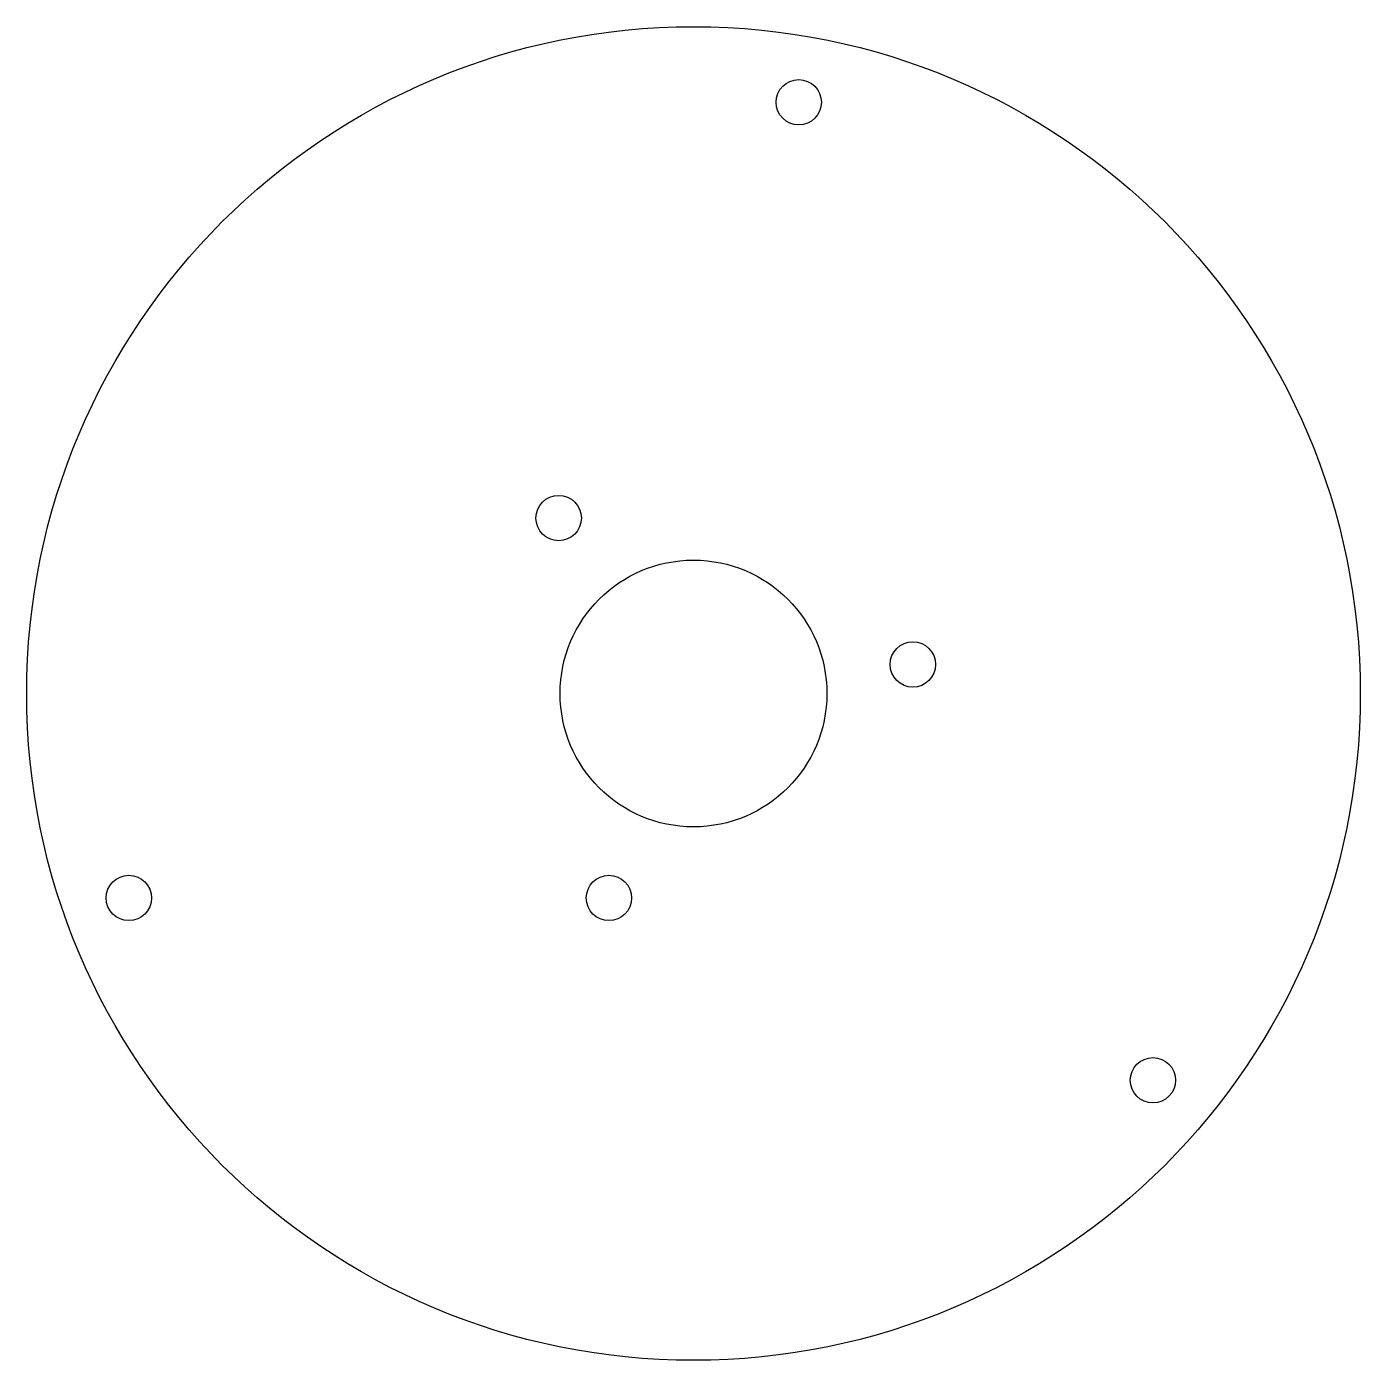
# Model space of a CAD drawing. Header units: millimetres. Extents: x -75 to 75, y -75 to 75.
import ezdxf

# ---------------------------------------------------------------- set-up
doc = ezdxf.new("R2010")
doc.units = ezdxf.units.MM
doc.layers.add('Sketch', color=7, linetype='CONTINUOUS')

msp = doc.modelspace()

# ---------------------------------------------------------------- linework, layer by layer
at = {"layer": 'Sketch'}
for centre, radius in [((0, 0), 75), ((11.835202, 66.499171), 2.55), ((-15.164798, 19.733799), 2.55), ((0, 0), 15), ((24.67237, 3.266201), 2.55), ((-63.507572, -23), 2.55), ((-9.507572, -23), 2.55), ((51.67237, -43.499171), 2.55)]:
    msp.add_circle(centre, radius, dxfattribs=at)

doc.saveas('drawing.dxf')
